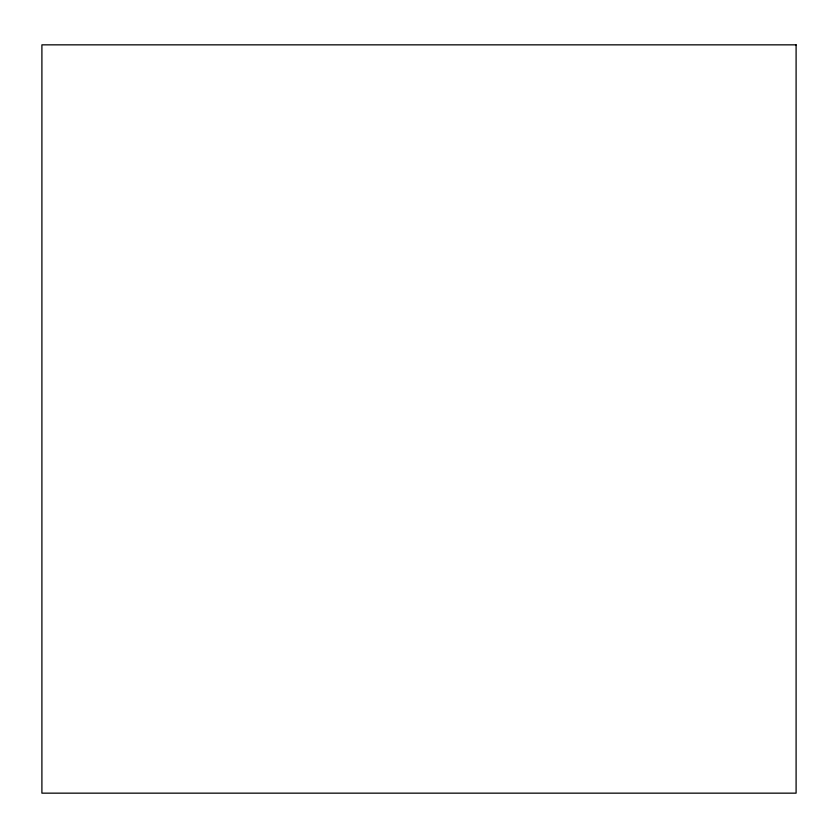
<?xml version="1.0" encoding="UTF-8"?>
<svg xmlns="http://www.w3.org/2000/svg" width="838" height="838" viewBox="0 0 838 838"><rect width="100%" height="100%" fill="white"/><g stroke="black" fill="none" stroke-linecap="round" stroke-linejoin="round"><path stroke-width="1.26" d="M796.1 44.843L41.9 44.843L41.9 793.157L796.1 793.157L796.1 44.843"/></g></svg>
